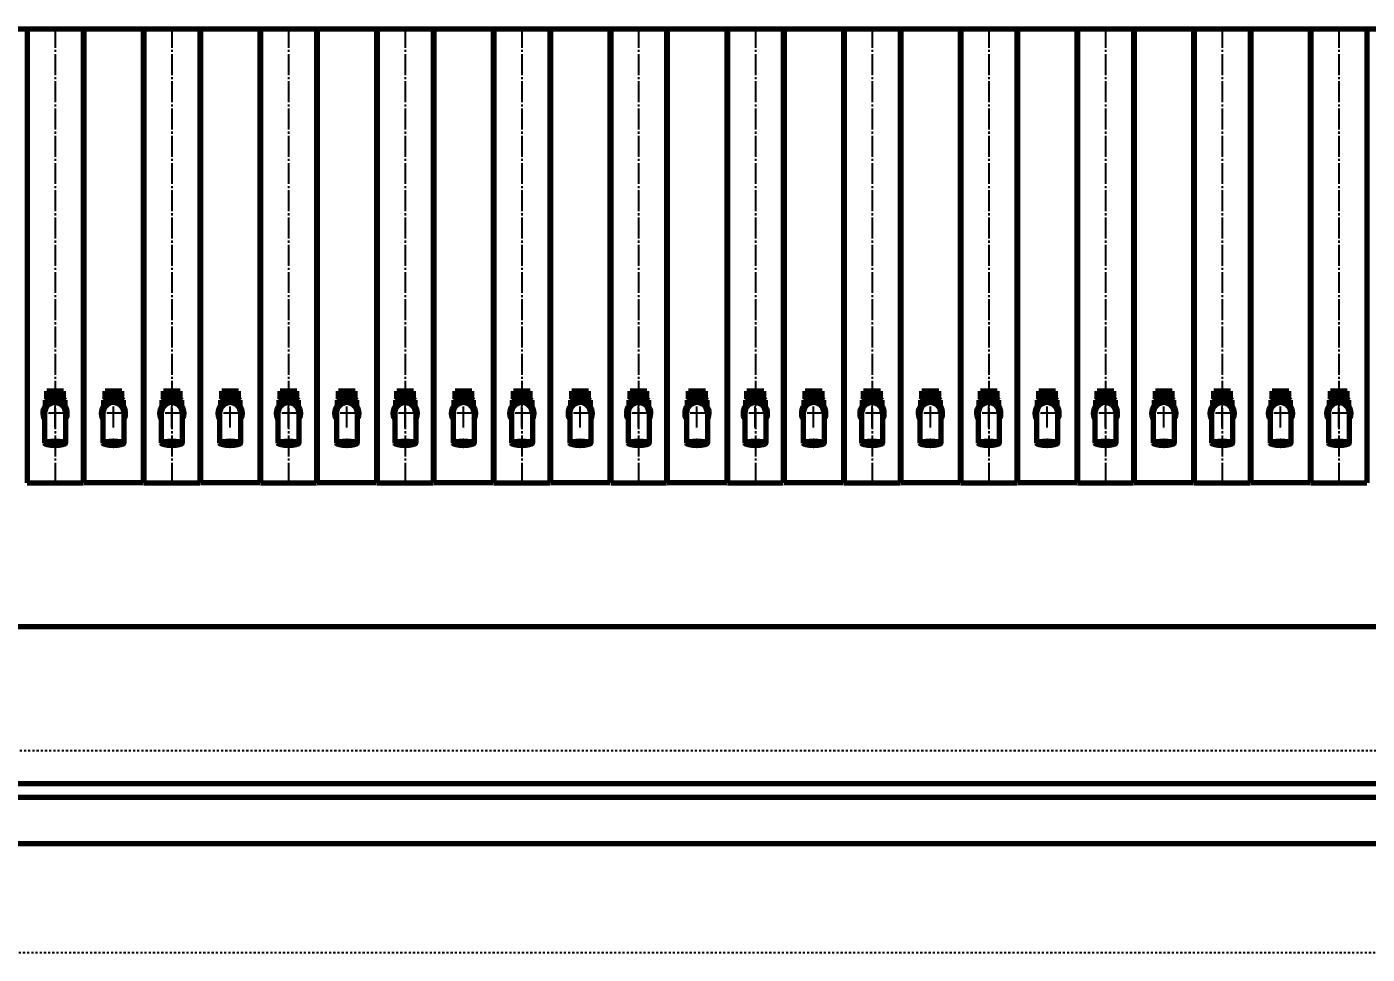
# Model space of a CAD drawing. Header units: millimetres. Extents: x -14850 to 14850, y -10500 to 10500.
# Drawn here: x -5127 to -3209, y 1052 to 2380 of the extents above; entities that cross this region are included whole.
import ezdxf

# ---------------------------------------------------------------- set-up
doc = ezdxf.new("R2010")
doc.units = ezdxf.units.MM
doc.linetypes.add('EB_DASH', pattern=[6, 3, -3])
doc.linetypes.add('EB_DASHDOT', pattern=[39, 30, -3, 3, -3])
for name, color, linetype, lineweight in [('CAXA0', 7, 'Continuous', 70), ('CAXA1', 1, 'EB_DASHDOT', 25), ('CAXA2', 6, 'EB_DASH', 25), ('CAXA4', 3, 'Continuous', 25)]:
    doc.layers.add(name, color=color, linetype=linetype, lineweight=lineweight)
doc.styles.add('标准', font='', dxfattribs={"width": 0.667})
doc.styles.get('标准').set_extended_font_data('NSimSun')
doc.dimstyles.new('标准', dxfattribs={"dimscale": 50, "dimtxt": 3.5, "dimasz": 3, "dimexe": 2, "dimexo": 0, "dimtad": 1, "dimdec": 1, "dimzin": 12, "dimdsep": 46, "dimtxsty": '标准', "dimcen": 0, "dimdle": 4, "dimaunit": 1, "dimazin": 2, "dimtfac": 1, "dimtdec": 3, "dimtmove": 0, "dimatfit": 3, "dimfxl": 0, "dimtolj": 1, "dimtzin": 0, "dimarcsym": 0})

# ---------------------------------------------------------------- blocks, each defined once
blk = doc.blocks.new('*D180')
at = {"layer": 'CAXA4', "linetype": 'Continuous', "lineweight": 25}
for points in [[(-10687.4, -1068.9), (-10537.4, -1087.6), (-10537.4, -1050.1)], [(-507.4, -1068.9), (-657.4, -1087.6), (-657.4, -1050.1)]]:
    blk.add_hatch(color=0, dxfattribs=at).paths.add_polyline_path(points, flags=0)
at = {"layer": 'CAXA4', "color": 0, "linetype": 'Continuous', "lineweight": 25}
for p, q in [((-507.4, 2073.6), (-507.4, -1168.9)), ((-10687.4, 696.7), (-10687.4, -1168.9)), ((-10687.4, -1068.9), (-507.4, -1068.9))]:
    blk.add_line(p, q, dxfattribs=at)
at = {"layer": 'CAXA4', "color": 0, "linetype": 'Continuous', "lineweight": 25, "insert": (-5832.3, -797.9), "char_height": 175, "attachment_point": 1, "style": '标准'}
blk.add_mtext('\\fNSimSun|b0|i0|p34;10180', dxfattribs=at)
blk = doc.blocks.new('CAXBLOCK335', base_point=(-5082.4, 1819.9))
at = {"layer": 'CAXA0', "linetype": 'Continuous', "lineweight": 70}
for p, q in [((-5098.4, 1847.1), (-5100.4, 1845.1)), ((-5100.4, 1845.1), (-5100.4, 1837.2)), ((-5100.4, 1845.1), (-5072.4, 1845.1)), ((-5098.4, 1847.1), (-5098.4, 1858.3)), ((-5074.4, 1858.3), (-5098.4, 1858.3)), ((-5074.4, 1852.1), (-5098.4, 1852.1)), ((-5074.4, 1847.1), (-5098.4, 1847.1)), ((-5093.9, 1858.3), (-5093.9, 1852.1)), ((-5078.9, 1858.3), (-5078.9, 1852.1)), ((-5074.4, 1847.1), (-5074.4, 1858.3)), ((-5074.4, 1847.1), (-5072.4, 1845.1)), ((-5072.4, 1845.1), (-5072.4, 1837.2)), ((-5101.4, 1826.7), (-5101.4, 1783.6)), ((-5071.4, 1826.7), (-5071.4, 1783.6))]:
    blk.add_line(p, q, dxfattribs=at)
for radius, start, end in [(17.5, 328.9973, 211.0027), (15, 0, 180)]:
    blk.add_arc((-5086.4, 1826.7), radius, start, end, dxfattribs=at)
for major_axis in [(-15, 0), (-11, 0)]:
    blk.add_ellipse((-5086.4, 1783.6), major_axis=major_axis, ratio=0.233333, dxfattribs=at)
at = {"layer": 'CAXA1', "linetype": 'EB_DASHDOT', "lineweight": 25}
for p, q in [((-5086.4, 1806.2), (-5086.4, 1847.2)), ((-5065.9, 1826.7), (-5106.9, 1826.7))]:
    blk.add_line(p, q, dxfattribs=at)
blk = doc.blocks.new('CAXBLOCK336', base_point=(-4998.9, 1819.9))
at = {"layer": 'CAXA0', "linetype": 'Continuous', "lineweight": 70}
for p, q in [((-5014.9, 1847.1), (-5016.9, 1845.1)), ((-5016.9, 1845.1), (-5016.9, 1837.2)), ((-5016.9, 1845.1), (-4988.9, 1845.1)), ((-5014.9, 1847.1), (-5014.9, 1858.3)), ((-4990.9, 1858.3), (-5014.9, 1858.3)), ((-4990.9, 1852.1), (-5014.9, 1852.1)), ((-4990.9, 1847.1), (-5014.9, 1847.1)), ((-5010.4, 1858.3), (-5010.4, 1852.1)), ((-4995.4, 1858.3), (-4995.4, 1852.1)), ((-4990.9, 1847.1), (-4990.9, 1858.3)), ((-4990.9, 1847.1), (-4988.9, 1845.1)), ((-4988.9, 1845.1), (-4988.9, 1837.2)), ((-5017.9, 1826.7), (-5017.9, 1783.6)), ((-4987.9, 1826.7), (-4987.9, 1783.6))]:
    blk.add_line(p, q, dxfattribs=at)
for radius, start, end in [(17.5, 328.9973, 211.0027), (15, 0, 180)]:
    blk.add_arc((-5002.9, 1826.7), radius, start, end, dxfattribs=at)
for major_axis in [(-15, 0), (-11, 0)]:
    blk.add_ellipse((-5002.9, 1783.6), major_axis=major_axis, ratio=0.233333, dxfattribs=at)
at = {"layer": 'CAXA1', "linetype": 'EB_DASHDOT', "lineweight": 25}
for p, q in [((-5002.9, 1806.2), (-5002.9, 1847.2)), ((-4982.4, 1826.7), (-5023.4, 1826.7))]:
    blk.add_line(p, q, dxfattribs=at)
blk = doc.blocks.new('CAXBLOCK337', base_point=(-4915.4, 1819.9))
at = {"layer": 'CAXA0', "linetype": 'Continuous', "lineweight": 70}
for p, q in [((-4931.4, 1847.1), (-4933.4, 1845.1)), ((-4933.4, 1845.1), (-4933.4, 1837.2)), ((-4933.4, 1845.1), (-4905.4, 1845.1)), ((-4931.4, 1847.1), (-4931.4, 1858.3)), ((-4907.4, 1858.3), (-4931.4, 1858.3)), ((-4907.4, 1852.1), (-4931.4, 1852.1)), ((-4907.4, 1847.1), (-4931.4, 1847.1)), ((-4926.9, 1858.3), (-4926.9, 1852.1)), ((-4911.9, 1858.3), (-4911.9, 1852.1)), ((-4907.4, 1847.1), (-4907.4, 1858.3)), ((-4907.4, 1847.1), (-4905.4, 1845.1)), ((-4905.4, 1845.1), (-4905.4, 1837.2)), ((-4934.4, 1826.7), (-4934.4, 1783.6)), ((-4904.4, 1826.7), (-4904.4, 1783.6))]:
    blk.add_line(p, q, dxfattribs=at)
for radius, start, end in [(17.5, 328.9973, 211.0027), (15, 0, 180)]:
    blk.add_arc((-4919.4, 1826.7), radius, start, end, dxfattribs=at)
for major_axis in [(-15, 0), (-11, 0)]:
    blk.add_ellipse((-4919.4, 1783.6), major_axis=major_axis, ratio=0.233333, dxfattribs=at)
at = {"layer": 'CAXA1', "linetype": 'EB_DASHDOT', "lineweight": 25}
for p, q in [((-4919.4, 1806.2), (-4919.4, 1847.2)), ((-4898.9, 1826.7), (-4939.9, 1826.7))]:
    blk.add_line(p, q, dxfattribs=at)
blk = doc.blocks.new('CAXBLOCK338', base_point=(-4831.9, 1819.9))
at = {"layer": 'CAXA0', "linetype": 'Continuous', "lineweight": 70}
for p, q in [((-4847.9, 1847.1), (-4849.9, 1845.1)), ((-4849.9, 1845.1), (-4849.9, 1837.2)), ((-4849.9, 1845.1), (-4821.9, 1845.1)), ((-4847.9, 1847.1), (-4847.9, 1858.3)), ((-4823.9, 1858.3), (-4847.9, 1858.3)), ((-4823.9, 1852.1), (-4847.9, 1852.1)), ((-4823.9, 1847.1), (-4847.9, 1847.1)), ((-4843.4, 1858.3), (-4843.4, 1852.1)), ((-4828.4, 1858.3), (-4828.4, 1852.1)), ((-4823.9, 1847.1), (-4823.9, 1858.3)), ((-4823.9, 1847.1), (-4821.9, 1845.1)), ((-4821.9, 1845.1), (-4821.9, 1837.2)), ((-4850.9, 1826.7), (-4850.9, 1783.6)), ((-4820.9, 1826.7), (-4820.9, 1783.6))]:
    blk.add_line(p, q, dxfattribs=at)
for radius, start, end in [(17.5, 328.9973, 211.0027), (15, 0, 180)]:
    blk.add_arc((-4835.9, 1826.7), radius, start, end, dxfattribs=at)
for major_axis in [(-15, 0), (-11, 0)]:
    blk.add_ellipse((-4835.9, 1783.6), major_axis=major_axis, ratio=0.233333, dxfattribs=at)
at = {"layer": 'CAXA1', "linetype": 'EB_DASHDOT', "lineweight": 25}
for p, q in [((-4835.9, 1806.2), (-4835.9, 1847.2)), ((-4815.4, 1826.7), (-4856.4, 1826.7))]:
    blk.add_line(p, q, dxfattribs=at)
blk = doc.blocks.new('CAXBLOCK339', base_point=(-4748.4, 1819.9))
at = {"layer": 'CAXA0', "linetype": 'Continuous', "lineweight": 70}
for p, q in [((-4764.4, 1847.1), (-4766.4, 1845.1)), ((-4766.4, 1845.1), (-4766.4, 1837.2)), ((-4766.4, 1845.1), (-4738.4, 1845.1)), ((-4764.4, 1847.1), (-4764.4, 1858.3)), ((-4740.4, 1858.3), (-4764.4, 1858.3)), ((-4740.4, 1852.1), (-4764.4, 1852.1)), ((-4740.4, 1847.1), (-4764.4, 1847.1)), ((-4759.9, 1858.3), (-4759.9, 1852.1)), ((-4744.9, 1858.3), (-4744.9, 1852.1)), ((-4740.4, 1847.1), (-4740.4, 1858.3)), ((-4740.4, 1847.1), (-4738.4, 1845.1)), ((-4738.4, 1845.1), (-4738.4, 1837.2)), ((-4767.4, 1826.7), (-4767.4, 1783.6)), ((-4737.4, 1826.7), (-4737.4, 1783.6))]:
    blk.add_line(p, q, dxfattribs=at)
for radius, start, end in [(17.5, 328.9973, 211.0027), (15, 0, 180)]:
    blk.add_arc((-4752.4, 1826.7), radius, start, end, dxfattribs=at)
for major_axis in [(-15, 0), (-11, 0)]:
    blk.add_ellipse((-4752.4, 1783.6), major_axis=major_axis, ratio=0.233333, dxfattribs=at)
at = {"layer": 'CAXA1', "linetype": 'EB_DASHDOT', "lineweight": 25}
for p, q in [((-4752.4, 1806.2), (-4752.4, 1847.2)), ((-4731.9, 1826.7), (-4772.9, 1826.7))]:
    blk.add_line(p, q, dxfattribs=at)
blk = doc.blocks.new('CAXBLOCK340', base_point=(-4664.9, 1819.9))
at = {"layer": 'CAXA0', "linetype": 'Continuous', "lineweight": 70}
for p, q in [((-4680.9, 1847.1), (-4682.9, 1845.1)), ((-4682.9, 1845.1), (-4682.9, 1837.2)), ((-4682.9, 1845.1), (-4654.9, 1845.1)), ((-4680.9, 1847.1), (-4680.9, 1858.3)), ((-4656.9, 1858.3), (-4680.9, 1858.3)), ((-4656.9, 1852.1), (-4680.9, 1852.1)), ((-4656.9, 1847.1), (-4680.9, 1847.1)), ((-4676.4, 1858.3), (-4676.4, 1852.1)), ((-4661.4, 1858.3), (-4661.4, 1852.1)), ((-4656.9, 1847.1), (-4656.9, 1858.3)), ((-4656.9, 1847.1), (-4654.9, 1845.1)), ((-4654.9, 1845.1), (-4654.9, 1837.2)), ((-4683.9, 1826.7), (-4683.9, 1783.6)), ((-4653.9, 1826.7), (-4653.9, 1783.6))]:
    blk.add_line(p, q, dxfattribs=at)
for radius, start, end in [(17.5, 328.9973, 211.0027), (15, 0, 180)]:
    blk.add_arc((-4668.9, 1826.7), radius, start, end, dxfattribs=at)
for major_axis in [(-15, 0), (-11, 0)]:
    blk.add_ellipse((-4668.9, 1783.6), major_axis=major_axis, ratio=0.233333, dxfattribs=at)
at = {"layer": 'CAXA1', "linetype": 'EB_DASHDOT', "lineweight": 25}
for p, q in [((-4668.9, 1806.2), (-4668.9, 1847.2)), ((-4648.4, 1826.7), (-4689.4, 1826.7))]:
    blk.add_line(p, q, dxfattribs=at)
blk = doc.blocks.new('CAXBLOCK341', base_point=(-4581.4, 1819.9))
at = {"layer": 'CAXA0', "linetype": 'Continuous', "lineweight": 70}
for p, q in [((-4597.4, 1847.1), (-4599.4, 1845.1)), ((-4599.4, 1845.1), (-4599.4, 1837.2)), ((-4599.4, 1845.1), (-4571.4, 1845.1)), ((-4597.4, 1847.1), (-4597.4, 1858.3)), ((-4573.4, 1858.3), (-4597.4, 1858.3)), ((-4573.4, 1852.1), (-4597.4, 1852.1)), ((-4573.4, 1847.1), (-4597.4, 1847.1)), ((-4592.9, 1858.3), (-4592.9, 1852.1)), ((-4577.9, 1858.3), (-4577.9, 1852.1)), ((-4573.4, 1847.1), (-4573.4, 1858.3)), ((-4573.4, 1847.1), (-4571.4, 1845.1)), ((-4571.4, 1845.1), (-4571.4, 1837.2)), ((-4600.4, 1826.7), (-4600.4, 1783.6)), ((-4570.4, 1826.7), (-4570.4, 1783.6))]:
    blk.add_line(p, q, dxfattribs=at)
for radius, start, end in [(17.5, 328.9973, 211.0027), (15, 0, 180)]:
    blk.add_arc((-4585.4, 1826.7), radius, start, end, dxfattribs=at)
for major_axis in [(-15, 0), (-11, 0)]:
    blk.add_ellipse((-4585.4, 1783.6), major_axis=major_axis, ratio=0.233333, dxfattribs=at)
at = {"layer": 'CAXA1', "linetype": 'EB_DASHDOT', "lineweight": 25}
for p, q in [((-4585.4, 1806.2), (-4585.4, 1847.2)), ((-4564.9, 1826.7), (-4605.9, 1826.7))]:
    blk.add_line(p, q, dxfattribs=at)
blk = doc.blocks.new('CAXBLOCK342', base_point=(-4497.9, 1819.9))
at = {"layer": 'CAXA0', "linetype": 'Continuous', "lineweight": 70}
for p, q in [((-4513.9, 1847.1), (-4515.9, 1845.1)), ((-4515.9, 1845.1), (-4515.9, 1837.2)), ((-4515.9, 1845.1), (-4487.9, 1845.1)), ((-4513.9, 1847.1), (-4513.9, 1858.3)), ((-4489.9, 1858.3), (-4513.9, 1858.3)), ((-4489.9, 1852.1), (-4513.9, 1852.1)), ((-4489.9, 1847.1), (-4513.9, 1847.1)), ((-4509.4, 1858.3), (-4509.4, 1852.1)), ((-4494.4, 1858.3), (-4494.4, 1852.1)), ((-4489.9, 1847.1), (-4489.9, 1858.3)), ((-4489.9, 1847.1), (-4487.9, 1845.1)), ((-4487.9, 1845.1), (-4487.9, 1837.2)), ((-4516.9, 1826.7), (-4516.9, 1783.6)), ((-4486.9, 1826.7), (-4486.9, 1783.6))]:
    blk.add_line(p, q, dxfattribs=at)
for radius, start, end in [(17.5, 328.9973, 211.0027), (15, 0, 180)]:
    blk.add_arc((-4501.9, 1826.7), radius, start, end, dxfattribs=at)
for major_axis in [(-15, 0), (-11, 0)]:
    blk.add_ellipse((-4501.9, 1783.6), major_axis=major_axis, ratio=0.233333, dxfattribs=at)
at = {"layer": 'CAXA1', "linetype": 'EB_DASHDOT', "lineweight": 25}
for p, q in [((-4501.9, 1806.2), (-4501.9, 1847.2)), ((-4481.4, 1826.7), (-4522.4, 1826.7))]:
    blk.add_line(p, q, dxfattribs=at)
blk = doc.blocks.new('CAXBLOCK343', base_point=(-4414.4, 1819.9))
at = {"layer": 'CAXA0', "linetype": 'Continuous', "lineweight": 70}
for p, q in [((-4430.4, 1847.1), (-4432.4, 1845.1)), ((-4432.4, 1845.1), (-4432.4, 1837.2)), ((-4432.4, 1845.1), (-4404.4, 1845.1)), ((-4430.4, 1847.1), (-4430.4, 1858.3)), ((-4406.4, 1858.3), (-4430.4, 1858.3)), ((-4406.4, 1852.1), (-4430.4, 1852.1)), ((-4406.4, 1847.1), (-4430.4, 1847.1)), ((-4425.9, 1858.3), (-4425.9, 1852.1)), ((-4410.9, 1858.3), (-4410.9, 1852.1)), ((-4406.4, 1847.1), (-4406.4, 1858.3)), ((-4406.4, 1847.1), (-4404.4, 1845.1)), ((-4404.4, 1845.1), (-4404.4, 1837.2)), ((-4433.4, 1826.7), (-4433.4, 1783.6)), ((-4403.4, 1826.7), (-4403.4, 1783.6))]:
    blk.add_line(p, q, dxfattribs=at)
for radius, start, end in [(17.5, 328.9973, 211.0027), (15, 0, 180)]:
    blk.add_arc((-4418.4, 1826.7), radius, start, end, dxfattribs=at)
for major_axis in [(-15, 0), (-11, 0)]:
    blk.add_ellipse((-4418.4, 1783.6), major_axis=major_axis, ratio=0.233333, dxfattribs=at)
at = {"layer": 'CAXA1', "linetype": 'EB_DASHDOT', "lineweight": 25}
for p, q in [((-4418.4, 1806.2), (-4418.4, 1847.2)), ((-4397.9, 1826.7), (-4438.9, 1826.7))]:
    blk.add_line(p, q, dxfattribs=at)
blk = doc.blocks.new('CAXBLOCK344', base_point=(-4330.9, 1819.9))
at = {"layer": 'CAXA0', "linetype": 'Continuous', "lineweight": 70}
for p, q in [((-4346.9, 1847.1), (-4348.9, 1845.1)), ((-4348.9, 1845.1), (-4348.9, 1837.2)), ((-4348.9, 1845.1), (-4320.9, 1845.1)), ((-4346.9, 1847.1), (-4346.9, 1858.3)), ((-4322.9, 1858.3), (-4346.9, 1858.3)), ((-4322.9, 1852.1), (-4346.9, 1852.1)), ((-4322.9, 1847.1), (-4346.9, 1847.1)), ((-4342.4, 1858.3), (-4342.4, 1852.1)), ((-4327.4, 1858.3), (-4327.4, 1852.1)), ((-4322.9, 1847.1), (-4322.9, 1858.3)), ((-4322.9, 1847.1), (-4320.9, 1845.1)), ((-4320.9, 1845.1), (-4320.9, 1837.2)), ((-4349.9, 1826.7), (-4349.9, 1783.6)), ((-4319.9, 1826.7), (-4319.9, 1783.6))]:
    blk.add_line(p, q, dxfattribs=at)
for radius, start, end in [(17.5, 328.9973, 211.0027), (15, 0, 180)]:
    blk.add_arc((-4334.9, 1826.7), radius, start, end, dxfattribs=at)
for major_axis in [(-15, 0), (-11, 0)]:
    blk.add_ellipse((-4334.9, 1783.6), major_axis=major_axis, ratio=0.233333, dxfattribs=at)
at = {"layer": 'CAXA1', "linetype": 'EB_DASHDOT', "lineweight": 25}
for p, q in [((-4334.9, 1806.2), (-4334.9, 1847.2)), ((-4314.4, 1826.7), (-4355.4, 1826.7))]:
    blk.add_line(p, q, dxfattribs=at)
blk = doc.blocks.new('CAXBLOCK345', base_point=(-4247.4, 1819.9))
at = {"layer": 'CAXA0', "linetype": 'Continuous', "lineweight": 70}
for p, q in [((-4263.4, 1847.1), (-4265.4, 1845.1)), ((-4265.4, 1845.1), (-4265.4, 1837.2)), ((-4265.4, 1845.1), (-4237.4, 1845.1)), ((-4263.4, 1847.1), (-4263.4, 1858.3)), ((-4239.4, 1858.3), (-4263.4, 1858.3)), ((-4239.4, 1852.1), (-4263.4, 1852.1)), ((-4239.4, 1847.1), (-4263.4, 1847.1)), ((-4258.9, 1858.3), (-4258.9, 1852.1)), ((-4243.9, 1858.3), (-4243.9, 1852.1)), ((-4239.4, 1847.1), (-4239.4, 1858.3)), ((-4239.4, 1847.1), (-4237.4, 1845.1)), ((-4237.4, 1845.1), (-4237.4, 1837.2)), ((-4266.4, 1826.7), (-4266.4, 1783.6)), ((-4236.4, 1826.7), (-4236.4, 1783.6))]:
    blk.add_line(p, q, dxfattribs=at)
for radius, start, end in [(17.5, 328.9973, 211.0027), (15, 0, 180)]:
    blk.add_arc((-4251.4, 1826.7), radius, start, end, dxfattribs=at)
for major_axis in [(-15, 0), (-11, 0)]:
    blk.add_ellipse((-4251.4, 1783.6), major_axis=major_axis, ratio=0.233333, dxfattribs=at)
at = {"layer": 'CAXA1', "linetype": 'EB_DASHDOT', "lineweight": 25}
for p, q in [((-4251.4, 1806.2), (-4251.4, 1847.2)), ((-4230.9, 1826.7), (-4271.9, 1826.7))]:
    blk.add_line(p, q, dxfattribs=at)
blk = doc.blocks.new('CAXBLOCK346', base_point=(-4163.9, 1819.9))
at = {"layer": 'CAXA0', "linetype": 'Continuous', "lineweight": 70}
for p, q in [((-4179.9, 1847.1), (-4181.9, 1845.1)), ((-4181.9, 1845.1), (-4181.9, 1837.2)), ((-4181.9, 1845.1), (-4153.9, 1845.1)), ((-4179.9, 1847.1), (-4179.9, 1858.3)), ((-4155.9, 1858.3), (-4179.9, 1858.3)), ((-4155.9, 1852.1), (-4179.9, 1852.1)), ((-4155.9, 1847.1), (-4179.9, 1847.1)), ((-4175.4, 1858.3), (-4175.4, 1852.1)), ((-4160.4, 1858.3), (-4160.4, 1852.1)), ((-4155.9, 1847.1), (-4155.9, 1858.3)), ((-4155.9, 1847.1), (-4153.9, 1845.1)), ((-4153.9, 1845.1), (-4153.9, 1837.2)), ((-4182.9, 1826.7), (-4182.9, 1783.6)), ((-4152.9, 1826.7), (-4152.9, 1783.6))]:
    blk.add_line(p, q, dxfattribs=at)
for radius, start, end in [(17.5, 328.9973, 211.0027), (15, 0, 180)]:
    blk.add_arc((-4167.9, 1826.7), radius, start, end, dxfattribs=at)
for major_axis in [(-15, 0), (-11, 0)]:
    blk.add_ellipse((-4167.9, 1783.6), major_axis=major_axis, ratio=0.233333, dxfattribs=at)
at = {"layer": 'CAXA1', "linetype": 'EB_DASHDOT', "lineweight": 25}
for p, q in [((-4167.9, 1806.2), (-4167.9, 1847.2)), ((-4147.4, 1826.7), (-4188.4, 1826.7))]:
    blk.add_line(p, q, dxfattribs=at)
blk = doc.blocks.new('CAXBLOCK347', base_point=(-4080.4, 1819.9))
at = {"layer": 'CAXA0', "linetype": 'Continuous', "lineweight": 70}
for p, q in [((-4096.4, 1847.1), (-4098.4, 1845.1)), ((-4098.4, 1845.1), (-4098.4, 1837.2)), ((-4098.4, 1845.1), (-4070.4, 1845.1)), ((-4096.4, 1847.1), (-4096.4, 1858.3)), ((-4072.4, 1858.3), (-4096.4, 1858.3)), ((-4072.4, 1852.1), (-4096.4, 1852.1)), ((-4072.4, 1847.1), (-4096.4, 1847.1)), ((-4091.9, 1858.3), (-4091.9, 1852.1)), ((-4076.9, 1858.3), (-4076.9, 1852.1)), ((-4072.4, 1847.1), (-4072.4, 1858.3)), ((-4072.4, 1847.1), (-4070.4, 1845.1)), ((-4070.4, 1845.1), (-4070.4, 1837.2)), ((-4099.4, 1826.7), (-4099.4, 1783.6)), ((-4069.4, 1826.7), (-4069.4, 1783.6))]:
    blk.add_line(p, q, dxfattribs=at)
for radius, start, end in [(17.5, 328.9973, 211.0027), (15, 0, 180)]:
    blk.add_arc((-4084.4, 1826.7), radius, start, end, dxfattribs=at)
for major_axis in [(-15, 0), (-11, 0)]:
    blk.add_ellipse((-4084.4, 1783.6), major_axis=major_axis, ratio=0.233333, dxfattribs=at)
at = {"layer": 'CAXA1', "linetype": 'EB_DASHDOT', "lineweight": 25}
for p, q in [((-4084.4, 1806.2), (-4084.4, 1847.2)), ((-4063.9, 1826.7), (-4104.9, 1826.7))]:
    blk.add_line(p, q, dxfattribs=at)
blk = doc.blocks.new('CAXBLOCK348', base_point=(-3996.9, 1819.9))
at = {"layer": 'CAXA0', "linetype": 'Continuous', "lineweight": 70}
for p, q in [((-4012.9, 1847.1), (-4014.9, 1845.1)), ((-4014.9, 1845.1), (-4014.9, 1837.2)), ((-4014.9, 1845.1), (-3986.9, 1845.1)), ((-4012.9, 1847.1), (-4012.9, 1858.3)), ((-3988.9, 1858.3), (-4012.9, 1858.3)), ((-3988.9, 1852.1), (-4012.9, 1852.1)), ((-3988.9, 1847.1), (-4012.9, 1847.1)), ((-4008.4, 1858.3), (-4008.4, 1852.1)), ((-3993.4, 1858.3), (-3993.4, 1852.1)), ((-3988.9, 1847.1), (-3988.9, 1858.3)), ((-3988.9, 1847.1), (-3986.9, 1845.1)), ((-3986.9, 1845.1), (-3986.9, 1837.2)), ((-4015.9, 1826.7), (-4015.9, 1783.6)), ((-3985.9, 1826.7), (-3985.9, 1783.6))]:
    blk.add_line(p, q, dxfattribs=at)
for radius, start, end in [(17.5, 328.9973, 211.0027), (15, 0, 180)]:
    blk.add_arc((-4000.9, 1826.7), radius, start, end, dxfattribs=at)
for major_axis in [(-15, 0), (-11, 0)]:
    blk.add_ellipse((-4000.9, 1783.6), major_axis=major_axis, ratio=0.233333, dxfattribs=at)
at = {"layer": 'CAXA1', "linetype": 'EB_DASHDOT', "lineweight": 25}
for p, q in [((-4000.9, 1806.2), (-4000.9, 1847.2)), ((-3980.4, 1826.7), (-4021.4, 1826.7))]:
    blk.add_line(p, q, dxfattribs=at)
blk = doc.blocks.new('CAXBLOCK349', base_point=(-3913.4, 1819.9))
at = {"layer": 'CAXA0', "linetype": 'Continuous', "lineweight": 70}
for p, q in [((-3929.4, 1847.1), (-3931.4, 1845.1)), ((-3931.4, 1845.1), (-3931.4, 1837.2)), ((-3931.4, 1845.1), (-3903.4, 1845.1)), ((-3929.4, 1847.1), (-3929.4, 1858.3)), ((-3905.4, 1858.3), (-3929.4, 1858.3)), ((-3905.4, 1852.1), (-3929.4, 1852.1)), ((-3905.4, 1847.1), (-3929.4, 1847.1)), ((-3924.9, 1858.3), (-3924.9, 1852.1)), ((-3909.9, 1858.3), (-3909.9, 1852.1)), ((-3905.4, 1847.1), (-3905.4, 1858.3)), ((-3905.4, 1847.1), (-3903.4, 1845.1)), ((-3903.4, 1845.1), (-3903.4, 1837.2)), ((-3932.4, 1826.7), (-3932.4, 1783.6)), ((-3902.4, 1826.7), (-3902.4, 1783.6))]:
    blk.add_line(p, q, dxfattribs=at)
for radius, start, end in [(17.5, 328.9973, 211.0027), (15, 0, 180)]:
    blk.add_arc((-3917.4, 1826.7), radius, start, end, dxfattribs=at)
for major_axis in [(-15, 0), (-11, 0)]:
    blk.add_ellipse((-3917.4, 1783.6), major_axis=major_axis, ratio=0.233333, dxfattribs=at)
at = {"layer": 'CAXA1', "linetype": 'EB_DASHDOT', "lineweight": 25}
for p, q in [((-3917.4, 1806.2), (-3917.4, 1847.2)), ((-3896.9, 1826.7), (-3937.9, 1826.7))]:
    blk.add_line(p, q, dxfattribs=at)
blk = doc.blocks.new('CAXBLOCK350', base_point=(-3829.9, 1819.9))
at = {"layer": 'CAXA0', "linetype": 'Continuous', "lineweight": 70}
for p, q in [((-3845.9, 1847.1), (-3847.9, 1845.1)), ((-3847.9, 1845.1), (-3847.9, 1837.2)), ((-3847.9, 1845.1), (-3819.9, 1845.1)), ((-3845.9, 1847.1), (-3845.9, 1858.3)), ((-3821.9, 1858.3), (-3845.9, 1858.3)), ((-3821.9, 1852.1), (-3845.9, 1852.1)), ((-3821.9, 1847.1), (-3845.9, 1847.1)), ((-3841.4, 1858.3), (-3841.4, 1852.1)), ((-3826.4, 1858.3), (-3826.4, 1852.1)), ((-3821.9, 1847.1), (-3821.9, 1858.3)), ((-3821.9, 1847.1), (-3819.9, 1845.1)), ((-3819.9, 1845.1), (-3819.9, 1837.2)), ((-3848.9, 1826.7), (-3848.9, 1783.6)), ((-3818.9, 1826.7), (-3818.9, 1783.6))]:
    blk.add_line(p, q, dxfattribs=at)
for radius, start, end in [(17.5, 328.9973, 211.0027), (15, 0, 180)]:
    blk.add_arc((-3833.9, 1826.7), radius, start, end, dxfattribs=at)
for major_axis in [(-15, 0), (-11, 0)]:
    blk.add_ellipse((-3833.9, 1783.6), major_axis=major_axis, ratio=0.233333, dxfattribs=at)
at = {"layer": 'CAXA1', "linetype": 'EB_DASHDOT', "lineweight": 25}
for p, q in [((-3833.9, 1806.2), (-3833.9, 1847.2)), ((-3813.4, 1826.7), (-3854.4, 1826.7))]:
    blk.add_line(p, q, dxfattribs=at)
blk = doc.blocks.new('CAXBLOCK351', base_point=(-3746.4, 1819.9))
at = {"layer": 'CAXA0', "linetype": 'Continuous', "lineweight": 70}
for p, q in [((-3762.4, 1847.1), (-3764.4, 1845.1)), ((-3764.4, 1845.1), (-3764.4, 1837.2)), ((-3764.4, 1845.1), (-3736.4, 1845.1)), ((-3762.4, 1847.1), (-3762.4, 1858.3)), ((-3738.4, 1858.3), (-3762.4, 1858.3)), ((-3738.4, 1852.1), (-3762.4, 1852.1)), ((-3738.4, 1847.1), (-3762.4, 1847.1)), ((-3757.9, 1858.3), (-3757.9, 1852.1)), ((-3742.9, 1858.3), (-3742.9, 1852.1)), ((-3738.4, 1847.1), (-3738.4, 1858.3)), ((-3738.4, 1847.1), (-3736.4, 1845.1)), ((-3736.4, 1845.1), (-3736.4, 1837.2)), ((-3765.4, 1826.7), (-3765.4, 1783.6)), ((-3735.4, 1826.7), (-3735.4, 1783.6))]:
    blk.add_line(p, q, dxfattribs=at)
for radius, start, end in [(17.5, 328.9973, 211.0027), (15, 0, 180)]:
    blk.add_arc((-3750.4, 1826.7), radius, start, end, dxfattribs=at)
for major_axis in [(-15, 0), (-11, 0)]:
    blk.add_ellipse((-3750.4, 1783.6), major_axis=major_axis, ratio=0.233333, dxfattribs=at)
at = {"layer": 'CAXA1', "linetype": 'EB_DASHDOT', "lineweight": 25}
for p, q in [((-3750.4, 1806.2), (-3750.4, 1847.2)), ((-3729.9, 1826.7), (-3770.9, 1826.7))]:
    blk.add_line(p, q, dxfattribs=at)
blk = doc.blocks.new('CAXBLOCK352', base_point=(-3662.9, 1819.9))
at = {"layer": 'CAXA0', "linetype": 'Continuous', "lineweight": 70}
for p, q in [((-3678.9, 1847.1), (-3680.9, 1845.1)), ((-3680.9, 1845.1), (-3680.9, 1837.2)), ((-3680.9, 1845.1), (-3652.9, 1845.1)), ((-3678.9, 1847.1), (-3678.9, 1858.3)), ((-3654.9, 1858.3), (-3678.9, 1858.3)), ((-3654.9, 1852.1), (-3678.9, 1852.1)), ((-3654.9, 1847.1), (-3678.9, 1847.1)), ((-3674.4, 1858.3), (-3674.4, 1852.1)), ((-3659.4, 1858.3), (-3659.4, 1852.1)), ((-3654.9, 1847.1), (-3654.9, 1858.3)), ((-3654.9, 1847.1), (-3652.9, 1845.1)), ((-3652.9, 1845.1), (-3652.9, 1837.2)), ((-3681.9, 1826.7), (-3681.9, 1783.6)), ((-3651.9, 1826.7), (-3651.9, 1783.6))]:
    blk.add_line(p, q, dxfattribs=at)
for radius, start, end in [(17.5, 328.9973, 211.0027), (15, 0, 180)]:
    blk.add_arc((-3666.9, 1826.7), radius, start, end, dxfattribs=at)
for major_axis in [(-15, 0), (-11, 0)]:
    blk.add_ellipse((-3666.9, 1783.6), major_axis=major_axis, ratio=0.233333, dxfattribs=at)
at = {"layer": 'CAXA1', "linetype": 'EB_DASHDOT', "lineweight": 25}
for p, q in [((-3666.9, 1806.2), (-3666.9, 1847.2)), ((-3646.4, 1826.7), (-3687.4, 1826.7))]:
    blk.add_line(p, q, dxfattribs=at)
blk = doc.blocks.new('CAXBLOCK353', base_point=(-3579.4, 1819.9))
at = {"layer": 'CAXA0', "linetype": 'Continuous', "lineweight": 70}
for p, q in [((-3595.4, 1847.1), (-3597.4, 1845.1)), ((-3597.4, 1845.1), (-3597.4, 1837.2)), ((-3597.4, 1845.1), (-3569.4, 1845.1)), ((-3595.4, 1847.1), (-3595.4, 1858.3)), ((-3571.4, 1858.3), (-3595.4, 1858.3)), ((-3571.4, 1852.1), (-3595.4, 1852.1)), ((-3571.4, 1847.1), (-3595.4, 1847.1)), ((-3590.9, 1858.3), (-3590.9, 1852.1)), ((-3575.9, 1858.3), (-3575.9, 1852.1)), ((-3571.4, 1847.1), (-3571.4, 1858.3)), ((-3571.4, 1847.1), (-3569.4, 1845.1)), ((-3569.4, 1845.1), (-3569.4, 1837.2)), ((-3598.4, 1826.7), (-3598.4, 1783.6)), ((-3568.4, 1826.7), (-3568.4, 1783.6))]:
    blk.add_line(p, q, dxfattribs=at)
for radius, start, end in [(17.5, 328.9973, 211.0027), (15, 0, 180)]:
    blk.add_arc((-3583.4, 1826.7), radius, start, end, dxfattribs=at)
for major_axis in [(-15, 0), (-11, 0)]:
    blk.add_ellipse((-3583.4, 1783.6), major_axis=major_axis, ratio=0.233333, dxfattribs=at)
at = {"layer": 'CAXA1', "linetype": 'EB_DASHDOT', "lineweight": 25}
for p, q in [((-3583.4, 1806.2), (-3583.4, 1847.2)), ((-3562.9, 1826.7), (-3603.9, 1826.7))]:
    blk.add_line(p, q, dxfattribs=at)
blk = doc.blocks.new('CAXBLOCK354', base_point=(-3495.9, 1819.9))
at = {"layer": 'CAXA0', "linetype": 'Continuous', "lineweight": 70}
for p, q in [((-3511.9, 1847.1), (-3513.9, 1845.1)), ((-3513.9, 1845.1), (-3513.9, 1837.2)), ((-3513.9, 1845.1), (-3485.9, 1845.1)), ((-3511.9, 1847.1), (-3511.9, 1858.3)), ((-3487.9, 1858.3), (-3511.9, 1858.3)), ((-3487.9, 1852.1), (-3511.9, 1852.1)), ((-3487.9, 1847.1), (-3511.9, 1847.1)), ((-3507.4, 1858.3), (-3507.4, 1852.1)), ((-3492.4, 1858.3), (-3492.4, 1852.1)), ((-3487.9, 1847.1), (-3487.9, 1858.3)), ((-3487.9, 1847.1), (-3485.9, 1845.1)), ((-3485.9, 1845.1), (-3485.9, 1837.2)), ((-3514.9, 1826.7), (-3514.9, 1783.6)), ((-3484.9, 1826.7), (-3484.9, 1783.6))]:
    blk.add_line(p, q, dxfattribs=at)
for radius, start, end in [(17.5, 328.9973, 211.0027), (15, 0, 180)]:
    blk.add_arc((-3499.9, 1826.7), radius, start, end, dxfattribs=at)
for major_axis in [(-15, 0), (-11, 0)]:
    blk.add_ellipse((-3499.9, 1783.6), major_axis=major_axis, ratio=0.233333, dxfattribs=at)
at = {"layer": 'CAXA1', "linetype": 'EB_DASHDOT', "lineweight": 25}
for p, q in [((-3499.9, 1806.2), (-3499.9, 1847.2)), ((-3479.4, 1826.7), (-3520.4, 1826.7))]:
    blk.add_line(p, q, dxfattribs=at)
blk = doc.blocks.new('CAXBLOCK355', base_point=(-3412.4, 1819.9))
at = {"layer": 'CAXA0', "linetype": 'Continuous', "lineweight": 70}
for p, q in [((-3428.4, 1847.1), (-3430.4, 1845.1)), ((-3430.4, 1845.1), (-3430.4, 1837.2)), ((-3430.4, 1845.1), (-3402.4, 1845.1)), ((-3428.4, 1847.1), (-3428.4, 1858.3)), ((-3404.4, 1858.3), (-3428.4, 1858.3)), ((-3404.4, 1852.1), (-3428.4, 1852.1)), ((-3404.4, 1847.1), (-3428.4, 1847.1)), ((-3423.9, 1858.3), (-3423.9, 1852.1)), ((-3408.9, 1858.3), (-3408.9, 1852.1)), ((-3404.4, 1847.1), (-3404.4, 1858.3)), ((-3404.4, 1847.1), (-3402.4, 1845.1)), ((-3402.4, 1845.1), (-3402.4, 1837.2)), ((-3431.4, 1826.7), (-3431.4, 1783.6)), ((-3401.4, 1826.7), (-3401.4, 1783.6))]:
    blk.add_line(p, q, dxfattribs=at)
for radius, start, end in [(17.5, 328.9973, 211.0027), (15, 0, 180)]:
    blk.add_arc((-3416.4, 1826.7), radius, start, end, dxfattribs=at)
for major_axis in [(-15, 0), (-11, 0)]:
    blk.add_ellipse((-3416.4, 1783.6), major_axis=major_axis, ratio=0.233333, dxfattribs=at)
at = {"layer": 'CAXA1', "linetype": 'EB_DASHDOT', "lineweight": 25}
for p, q in [((-3416.4, 1806.2), (-3416.4, 1847.2)), ((-3395.9, 1826.7), (-3436.9, 1826.7))]:
    blk.add_line(p, q, dxfattribs=at)
blk = doc.blocks.new('CAXBLOCK356', base_point=(-3328.9, 1819.9))
at = {"layer": 'CAXA0', "linetype": 'Continuous', "lineweight": 70}
for p, q in [((-3344.9, 1847.1), (-3346.9, 1845.1)), ((-3346.9, 1845.1), (-3346.9, 1837.2)), ((-3346.9, 1845.1), (-3318.9, 1845.1)), ((-3344.9, 1847.1), (-3344.9, 1858.3)), ((-3320.9, 1858.3), (-3344.9, 1858.3)), ((-3320.9, 1852.1), (-3344.9, 1852.1)), ((-3320.9, 1847.1), (-3344.9, 1847.1)), ((-3340.4, 1858.3), (-3340.4, 1852.1)), ((-3325.4, 1858.3), (-3325.4, 1852.1)), ((-3320.9, 1847.1), (-3320.9, 1858.3)), ((-3320.9, 1847.1), (-3318.9, 1845.1)), ((-3318.9, 1845.1), (-3318.9, 1837.2)), ((-3347.9, 1826.7), (-3347.9, 1783.6)), ((-3317.9, 1826.7), (-3317.9, 1783.6))]:
    blk.add_line(p, q, dxfattribs=at)
for radius, start, end in [(17.5, 328.9973, 211.0027), (15, 0, 180)]:
    blk.add_arc((-3332.9, 1826.7), radius, start, end, dxfattribs=at)
for major_axis in [(-15, 0), (-11, 0)]:
    blk.add_ellipse((-3332.9, 1783.6), major_axis=major_axis, ratio=0.233333, dxfattribs=at)
at = {"layer": 'CAXA1', "linetype": 'EB_DASHDOT', "lineweight": 25}
for p, q in [((-3332.9, 1806.2), (-3332.9, 1847.2)), ((-3312.4, 1826.7), (-3353.4, 1826.7))]:
    blk.add_line(p, q, dxfattribs=at)
blk = doc.blocks.new('CAXBLOCK357', base_point=(-3245.4, 1819.9))
at = {"layer": 'CAXA0', "linetype": 'Continuous', "lineweight": 70}
for p, q in [((-3261.4, 1847.1), (-3263.4, 1845.1)), ((-3263.4, 1845.1), (-3263.4, 1837.2)), ((-3263.4, 1845.1), (-3235.4, 1845.1)), ((-3261.4, 1847.1), (-3261.4, 1858.3)), ((-3237.4, 1858.3), (-3261.4, 1858.3)), ((-3237.4, 1852.1), (-3261.4, 1852.1)), ((-3237.4, 1847.1), (-3261.4, 1847.1)), ((-3256.9, 1858.3), (-3256.9, 1852.1)), ((-3241.9, 1858.3), (-3241.9, 1852.1)), ((-3237.4, 1847.1), (-3237.4, 1858.3)), ((-3237.4, 1847.1), (-3235.4, 1845.1)), ((-3235.4, 1845.1), (-3235.4, 1837.2)), ((-3264.4, 1826.7), (-3264.4, 1783.6)), ((-3234.4, 1826.7), (-3234.4, 1783.6))]:
    blk.add_line(p, q, dxfattribs=at)
for radius, start, end in [(17.5, 328.9973, 211.0027), (15, 0, 180)]:
    blk.add_arc((-3249.4, 1826.7), radius, start, end, dxfattribs=at)
for major_axis in [(-15, 0), (-11, 0)]:
    blk.add_ellipse((-3249.4, 1783.6), major_axis=major_axis, ratio=0.233333, dxfattribs=at)
at = {"layer": 'CAXA1', "linetype": 'EB_DASHDOT', "lineweight": 25}
for p, q in [((-3249.4, 1806.2), (-3249.4, 1847.2)), ((-3228.9, 1826.7), (-3269.9, 1826.7))]:
    blk.add_line(p, q, dxfattribs=at)
blk = doc.blocks.new('*D476')
at = {"layer": 'CAXA4', "linetype": 'Continuous', "lineweight": 25}
for points in [[(-11382.4, -1944.8), (-11232.4, -1963.6), (-11232.4, -1926.1)], [(1747.7, -1944.8), (1597.7, -1963.6), (1597.7, -1926.1)]]:
    blk.add_hatch(color=0, dxfattribs=at).paths.add_polyline_path(points, flags=0)
at = {"layer": 'CAXA4', "color": 0, "linetype": 'Continuous', "lineweight": 25}
for p, q in [((-11382.4, 2336.7), (-11382.4, -2044.8)), ((1747.7, 1536.7), (1747.7, -2044.8)), ((-11382.4, -1944.8), (1747.7, -1944.8))]:
    blk.add_line(p, q, dxfattribs=at)
at = {"layer": 'CAXA4', "color": 0, "linetype": 'Continuous', "lineweight": 25, "insert": (-5052.2, -1673.8), "char_height": 175, "attachment_point": 1, "style": '标准'}
blk.add_mtext('\\fNSimSun|b0|i0|p34;13130', dxfattribs=at)
blk = doc.blocks.new('CAXBLOCK840', base_point=(-4997, 1071.8))
at = {"layer": 'CAXA0'}
blk.add_line((-5447.4, 1296.7), (-1297.4, 1296.7), dxfattribs=at)
at = {"layer": 'CAXA2', "color": 6, "linetype": 'EB_DASH', "lineweight": 25}
blk.add_line((-5414.4, 1054.7), (-1330.4, 1054.7), dxfattribs=at)

msp = doc.modelspace()

# ---------------------------------------------------------------- linework, layer by layer
at = {"layer": 'CAXA0'}
for p, q in [((-8215.48, 2376.67), (-1431.38, 2376.67)), ((-5126.38, 2376.67), (-5126.38, 1726.67)), ((-4959.38, 2376.67), (-4959.38, 1726.67)), ((-4792.38, 2376.67), (-4792.38, 1726.67)), ((-4625.38, 2376.67), (-4625.38, 1726.67)), ((-4458.38, 2376.67), (-4458.38, 1726.67)), ((-4291.38, 2376.67), (-4291.38, 1726.67)), ((-4124.38, 2376.67), (-4124.38, 1726.67)), ((-3957.38, 2376.67), (-3957.38, 1726.67)), ((-3790.38, 2376.67), (-3790.38, 1726.67)), ((-3623.38, 2376.67), (-3623.38, 1726.67)), ((-3456.38, 2376.67), (-3456.38, 1726.67)), ((-3289.38, 2376.67), (-3289.38, 1726.67)), ((-10477.38, 1521.25), (-1455.88, 1521.25)), ((-10477.38, 1276.85), (-1455.88, 1276.85)), ((-1455.88, 1210.17), (-10508.88, 1210.17))]:
    msp.add_line(p, q, dxfattribs=at)
at = {"layer": 'CAXA0', "linetype": 'Continuous', "lineweight": 70}
for p, q in [((-5126.38, 2376.67), (-5126.38, 1726.67)), ((-5046.38, 2376.67), (-5046.38, 1726.67)), ((-5045.38, 2376.67), (-5045.38, 1726.67)), ((-4960.38, 2376.67), (-4960.38, 1726.67)), ((-4959.38, 2376.67), (-4959.38, 1726.67)), ((-4879.38, 2376.67), (-4879.38, 1726.67)), ((-4878.38, 2376.67), (-4878.38, 1726.67)), ((-4793.38, 2376.67), (-4793.38, 1726.67)), ((-4792.38, 2376.67), (-4792.38, 1726.67)), ((-4712.38, 2376.67), (-4712.38, 1726.67)), ((-4711.38, 2376.67), (-4711.38, 1726.67)), ((-4626.38, 2376.67), (-4626.38, 1726.67)), ((-4625.38, 2376.67), (-4625.38, 1726.67)), ((-4545.38, 2376.67), (-4545.38, 1726.67)), ((-4544.38, 2376.67), (-4544.38, 1726.67)), ((-4459.38, 2376.67), (-4459.38, 1726.67)), ((-4458.38, 2376.67), (-4458.38, 1726.67)), ((-4378.38, 2376.67), (-4378.38, 1726.67)), ((-4377.38, 2376.67), (-4377.38, 1726.67)), ((-4292.38, 2376.67), (-4292.38, 1726.67)), ((-4291.38, 2376.67), (-4291.38, 1726.67)), ((-4211.38, 2376.67), (-4211.38, 1726.67)), ((-4210.38, 2376.67), (-4210.38, 1726.67)), ((-4125.38, 2376.67), (-4125.38, 1726.67)), ((-4124.38, 2376.67), (-4124.38, 1726.67)), ((-4044.38, 2376.67), (-4044.38, 1726.67)), ((-4043.38, 2376.67), (-4043.38, 1726.67)), ((-3958.38, 2376.67), (-3958.38, 1726.67)), ((-3957.38, 2376.67), (-3957.38, 1726.67)), ((-3877.38, 2376.67), (-3877.38, 1726.67)), ((-3876.38, 2376.67), (-3876.38, 1726.67)), ((-3791.38, 2376.67), (-3791.38, 1726.67)), ((-3790.38, 2376.67), (-3790.38, 1726.67)), ((-3710.38, 2376.67), (-3710.38, 1726.67)), ((-3709.38, 2376.67), (-3709.38, 1726.67)), ((-3624.38, 2376.67), (-3624.38, 1726.67)), ((-3623.38, 2376.67), (-3623.38, 1726.67)), ((-3543.38, 2376.67), (-3543.38, 1726.67)), ((-3542.38, 2376.67), (-3542.38, 1726.67)), ((-3457.38, 2376.67), (-3457.38, 1726.67)), ((-3456.38, 2376.67), (-3456.38, 1726.67)), ((-3376.38, 2376.67), (-3376.38, 1726.67)), ((-3375.38, 2376.67), (-3375.38, 1726.67)), ((-3290.38, 2376.67), (-3290.38, 1726.67)), ((-3289.38, 2376.67), (-3289.38, 1726.67)), ((-3209.38, 2376.67), (-3209.38, 1726.67)), ((-5126.38, 1726.67), (-5046.38, 1726.67)), ((-4960.38, 1726.67), (-5045.38, 1726.67)), ((-4959.38, 1726.67), (-4879.38, 1726.67)), ((-4793.38, 1726.67), (-4878.38, 1726.67)), ((-4792.38, 1726.67), (-4712.38, 1726.67)), ((-4626.38, 1726.67), (-4711.38, 1726.67)), ((-4625.38, 1726.67), (-4545.38, 1726.67)), ((-4459.38, 1726.67), (-4544.38, 1726.67)), ((-4458.38, 1726.67), (-4378.38, 1726.67)), ((-4292.38, 1726.67), (-4377.38, 1726.67)), ((-4291.38, 1726.67), (-4211.38, 1726.67)), ((-4125.38, 1726.67), (-4210.38, 1726.67)), ((-4124.38, 1726.67), (-4044.38, 1726.67)), ((-3958.38, 1726.67), (-4043.38, 1726.67)), ((-3957.38, 1726.67), (-3877.38, 1726.67)), ((-3791.38, 1726.67), (-3876.38, 1726.67)), ((-3790.38, 1726.67), (-3710.38, 1726.67)), ((-3624.38, 1726.67), (-3709.38, 1726.67)), ((-3623.38, 1726.67), (-3543.38, 1726.67)), ((-3457.38, 1726.67), (-3542.38, 1726.67)), ((-3456.38, 1726.67), (-3376.38, 1726.67)), ((-3290.38, 1726.67), (-3375.38, 1726.67)), ((-3289.38, 1726.67), (-3209.38, 1726.67))]:
    msp.add_line(p, q, dxfattribs=at)
at = {"layer": 'CAXA1', "linetype": 'EB_DASHDOT', "lineweight": 25}
for p, q in [((-5086.38, 2379.67), (-5086.38, 1723.67)), ((-4919.38, 2379.67), (-4919.38, 1723.67)), ((-4752.38, 2379.67), (-4752.38, 1723.67)), ((-4585.38, 2379.67), (-4585.38, 1723.67)), ((-4418.38, 2379.67), (-4418.38, 1723.67)), ((-4251.38, 2379.67), (-4251.38, 1723.67)), ((-4084.38, 2379.67), (-4084.38, 1723.67)), ((-3917.38, 2379.67), (-3917.38, 1723.67)), ((-3750.38, 2379.67), (-3750.38, 1723.67)), ((-3583.38, 2379.67), (-3583.38, 1723.67)), ((-3416.38, 2379.67), (-3416.38, 1723.67)), ((-3249.38, 2379.67), (-3249.38, 1723.67))]:
    msp.add_line(p, q, dxfattribs=at)
at = {"layer": 'CAXA2', "linetype": 'EB_DASH', "lineweight": 25}
msp.add_line((-1455.88, 1343.17), (-10477.38, 1343.17), dxfattribs=at)

# ---------------------------------------------------------------- block references
at = {"layer": 'CAXA0', "linetype": 'Continuous', "lineweight": 70}
for name, p in [('CAXBLOCK335', (-5082.44, 1819.85)), ('CAXBLOCK336', (-4998.94, 1819.85)), ('CAXBLOCK337', (-4915.44, 1819.85)), ('CAXBLOCK338', (-4831.94, 1819.85)), ('CAXBLOCK339', (-4748.44, 1819.85)), ('CAXBLOCK340', (-4664.94, 1819.85)), ('CAXBLOCK341', (-4581.44, 1819.85)), ('CAXBLOCK342', (-4497.94, 1819.85)), ('CAXBLOCK343', (-4414.44, 1819.85)), ('CAXBLOCK344', (-4330.94, 1819.85)), ('CAXBLOCK345', (-4247.44, 1819.85)), ('CAXBLOCK346', (-4163.94, 1819.85)), ('CAXBLOCK347', (-4080.44, 1819.85)), ('CAXBLOCK348', (-3996.94, 1819.85)), ('CAXBLOCK349', (-3913.44, 1819.85)), ('CAXBLOCK350', (-3829.94, 1819.85)), ('CAXBLOCK351', (-3746.44, 1819.85)), ('CAXBLOCK352', (-3662.94, 1819.85)), ('CAXBLOCK353', (-3579.44, 1819.85)), ('CAXBLOCK354', (-3495.94, 1819.85)), ('CAXBLOCK355', (-3412.44, 1819.85)), ('CAXBLOCK356', (-3328.94, 1819.85)), ('CAXBLOCK357', (-3245.44, 1819.85)), ('CAXBLOCK840', (-4996.99, 1071.77))]:
    msp.add_blockref(name, p, dxfattribs=at)

# ---------------------------------------------------------------- dimensions: what is measured, and where the dimension line sits
at = {"layer": 'CAXA4', "linetype": 'Continuous', "lineweight": 70}
for base, p1, p2, text, picture, middle in [((-4817.35, -1944.84), (-11382.38, 2336.67), (1747.67, 1536.67), '\\fNSimSun;13130', '*D476', (-4817.35, -1793.72)), ((-5597.38, -1068.89), (-10687.38, 696.67), (-507.38, 2073.63), '\\fNSimSun;10180', '*D180', (-5597.38, -917.77))]:
    dim = msp.add_linear_dim(base=base, p1=p1, p2=p2, text=text, dimstyle='标准', dxfattribs=at)
    dim.commit()
    dim.dimension.update_dxf_attribs({"geometry": picture, "text_midpoint": middle})

doc.saveas('drawing.dxf')
